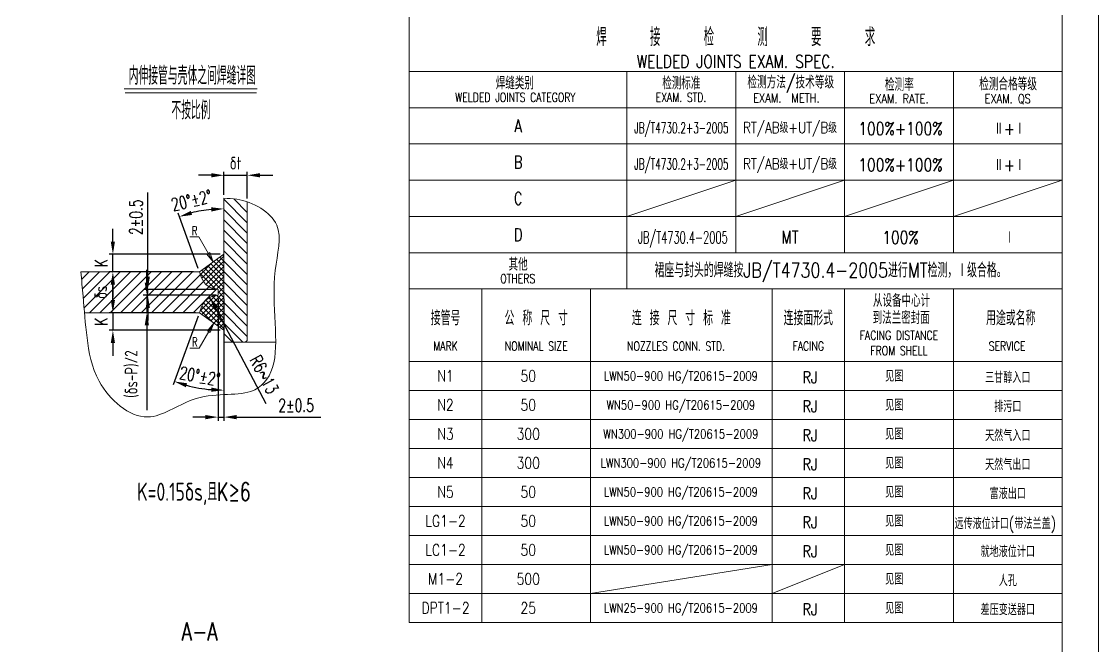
# Model space of a CAD drawing. Header units: millimetres. Extents: x -20190 to -19596, y -22267 to -21426.
# Drawn here: x -19893.3 to -19596.4, y -21884.9 to -21712.8 of the extents above; entities that cross this region are included whole.
import ezdxf
from ezdxf.enums import TextEntityAlignment as Align

# ---------------------------------------------------------------- set-up
doc = ezdxf.new("R2010")
doc.units = ezdxf.units.MM
doc.layers.get('0').update_dxf_attribs({"color": 3, "lineweight": 50})
for name, color, linetype, lineweight in [('1粗实线', 2, 'Continuous', 50), ('2', 7, 'Continuous', 20), ('3', 7, 'Continuous', 15), ('粗线', 2, 'Continuous', 35)]:
    doc.layers.add(name, color=color, linetype=linetype, lineweight=lineweight)
doc.layers.add('THK', color=7, linetype='Continuous')
doc.styles.add('HZDX', font='SIMPLEX.shx', dxfattribs={"width": 0.8, "bigfont": 'HZDX.shx'})
doc.styles.add('HZFS', font='simplex.shx', dxfattribs={"width": 0.707, "height": 35, "bigfont": 'gbcbig.shx'})
doc.styles.add('SPM', font='romans.shx', dxfattribs={"width": 0.71, "height": 3.5, "bigfont": 'gbcbig.shx'})
doc.styles.get("Standard").update_dxf_attribs({"font": 'romans.shx', "width": 0.707, "bigfont": 'gbcbig.shx'})
doc.styles.add('T30', font='romans.shx', dxfattribs={"width": 0.68, "height": 30, "bigfont": 'gbcbig.shx'})
doc.dimstyles.new('SPM-20', dxfattribs={"dimtxt": 3.5, "dimasz": 3.5, "dimexe": 1, "dimexo": 1, "dimgap": 1.5, "dimtad": 1, "dimlfac": 20, "dimdsep": 46, "dimtxsty": 'SPM', "dimcen": 3.5, "dimclrd": 3, "dimclre": 3, "dimclrt": 3, "dimadec": 0, "dimazin": 0, "dimtfac": 1, "dimtmove": 0, "dimatfit": 3, "dimfxl": 1.25, "dimarcsym": 1})

# ---------------------------------------------------------------- blocks, each defined once
blk = doc.blocks.new('*D90')
at = {"layer": '2', "color": 7, "lineweight": -2}
for p, q in [((-19858.52, -21783.16), (-19858.52, -21759.92)), ((-19839.64, -21786.66), (-19859.52, -21786.66)), ((-19858.52, -21788.27), (-19858.52, -21786.66)), ((-19839.64, -21788.27), (-19859.52, -21788.27)), ((-19858.52, -21791.77), (-19858.52, -21795.27))]:
    blk.add_line(p, q, dxfattribs=at)
at = {"layer": '2', "color": 7}
for points in [[(-19859.11, -21783.16), (-19857.94, -21783.16), (-19858.52, -21786.66)], [(-19859.11, -21791.77), (-19857.94, -21791.77), (-19858.52, -21788.27)]]:
    blk.add_solid(points, dxfattribs=at)
at = {"layer": 'Defpoints', "color": 0}
for p in [(-19858.52, -21786.66), (-19838.64, -21786.66), (-19838.64, -21788.27)]:
    blk.add_point(p, dxfattribs=at)
at = {"layer": '2', "color": 7, "lineweight": 13, "insert": (-19861.77, -21766.75), "char_height": 3.5, "attachment_point": 5, "rotation": 90, "style": 'SPM'}
blk.add_mtext('2%%P0.5', dxfattribs=at)
blk = doc.blocks.new('*D91')
at = {"layer": '2', "color": 7, "lineweight": -2}
for p, q in [((-19868.15, -21789.61), (-19868.15, -21786.11)), ((-19845.91, -21793.11), (-19869.15, -21793.11)), ((-19868.15, -21793.11), (-19868.15, -21797.95)), ((-19838.53, -21797.95), (-19869.15, -21797.95)), ((-19868.15, -21801.45), (-19868.15, -21804.95))]:
    blk.add_line(p, q, dxfattribs=at)
at = {"layer": '2', "color": 7}
for points in [[(-19868.73, -21789.61), (-19867.57, -21789.61), (-19868.15, -21793.11)], [(-19868.73, -21801.45), (-19867.57, -21801.45), (-19868.15, -21797.95)]]:
    blk.add_solid(points, dxfattribs=at)
at = {"layer": 'Defpoints', "color": 0}
for p in [(-19844.91, -21793.11), (-19868.15, -21797.95), (-19837.53, -21797.95)]:
    blk.add_point(p, dxfattribs=at)
at = {"layer": '2', "color": 7, "lineweight": 13, "insert": (-19871.4, -21795.53), "char_height": 3.5, "attachment_point": 5, "rotation": 90, "style": 'SPM'}
blk.add_mtext('K', dxfattribs=at)
blk = doc.blocks.new('*D92')
at = {"layer": '2', "color": 7, "lineweight": -2}
for p, q in [((-19858.78, -21784.77), (-19858.78, -21781.27)), ((-19839.64, -21788.27), (-19859.78, -21788.27)), ((-19858.78, -21788.27), (-19858.78, -21793.11)), ((-19845.4, -21793.11), (-19859.78, -21793.11)), ((-19858.78, -21796.61), (-19858.78, -21819.95))]:
    blk.add_line(p, q, dxfattribs=at)
at = {"layer": '2', "color": 7}
for points in [[(-19859.37, -21784.77), (-19858.2, -21784.77), (-19858.78, -21788.27)], [(-19859.37, -21796.61), (-19858.2, -21796.61), (-19858.78, -21793.11)]]:
    blk.add_solid(points, dxfattribs=at)
at = {"layer": 'Defpoints', "color": 0}
for p in [(-19838.64, -21788.27), (-19858.78, -21793.11), (-19844.4, -21793.11)]:
    blk.add_point(p, dxfattribs=at)
at = {"layer": '2', "color": 7, "lineweight": 13, "insert": (-19862.95, -21810.03), "char_height": 3.5, "attachment_point": 5, "rotation": 90, "style": 'SPM'}
blk.add_mtext('(δs-P)/2', dxfattribs=at)
blk = doc.blocks.new('*D93')
at = {"layer": '2', "color": 7, "lineweight": -2}
for p, q in [((-19845.91, -21781.82), (-19869.15, -21781.82)), ((-19868.15, -21789.61), (-19868.15, -21785.32)), ((-19845.91, -21793.11), (-19869.15, -21793.11))]:
    blk.add_line(p, q, dxfattribs=at)
at = {"layer": '2', "color": 7}
for points in [[(-19868.73, -21785.32), (-19867.57, -21785.32), (-19868.15, -21781.82)], [(-19868.73, -21789.61), (-19867.57, -21789.61), (-19868.15, -21793.11)]]:
    blk.add_solid(points, dxfattribs=at)
at = {"layer": 'Defpoints', "color": 0}
for p in [(-19868.15, -21781.82), (-19844.91, -21781.82), (-19844.91, -21793.11)]:
    blk.add_point(p, dxfattribs=at)
at = {"layer": '2', "color": 7, "lineweight": 13, "insert": (-19871.5, -21787.46), "char_height": 3.5, "attachment_point": 5, "rotation": 90, "style": 'SPM'}
blk.add_mtext('δs', dxfattribs=at)
blk = doc.blocks.new('*D94')
at = {"layer": '2', "color": 7, "lineweight": -2}
for p, q in [((-19837.53, -21760.53), (-19837.53, -21754.18)), ((-19831.08, -21761.54), (-19831.08, -21754.18)), ((-19841.03, -21755.18), (-19844.53, -21755.18)), ((-19837.53, -21755.18), (-19831.08, -21755.18)), ((-19827.58, -21755.18), (-19824.08, -21755.18))]:
    blk.add_line(p, q, dxfattribs=at)
at = {"layer": '2', "color": 7}
for points in [[(-19841.03, -21754.59), (-19841.03, -21755.76), (-19837.53, -21755.18)], [(-19827.58, -21754.59), (-19827.58, -21755.76), (-19831.08, -21755.18)]]:
    blk.add_solid(points, dxfattribs=at)
at = {"layer": 'Defpoints', "color": 0}
for p in [(-19831.08, -21755.18), (-19837.53, -21761.53), (-19831.08, -21762.54)]:
    blk.add_point(p, dxfattribs=at)
at = {"layer": '2', "color": 7, "lineweight": 13, "insert": (-19834.3, -21751.83), "char_height": 3.5, "attachment_point": 5, "style": 'SPM'}
blk.add_mtext('δt', dxfattribs=at)
blk = doc.blocks.new('*D95')
at = {"layer": '2', "color": 7, "lineweight": -2}
for p, q in [((-19839.14, -21789.27), (-19839.14, -21822.9)), ((-19837.53, -21789.27), (-19837.53, -21822.9)), ((-19842.64, -21821.9), (-19846.14, -21821.9)), ((-19839.14, -21821.9), (-19837.53, -21821.9)), ((-19834.03, -21821.9), (-19810.79, -21821.9))]:
    blk.add_line(p, q, dxfattribs=at)
at = {"layer": '2', "color": 7}
for points in [[(-19842.64, -21821.32), (-19842.64, -21822.49), (-19839.14, -21821.9)], [(-19834.03, -21821.32), (-19834.03, -21822.49), (-19837.53, -21821.9)]]:
    blk.add_solid(points, dxfattribs=at)
at = {"layer": 'Defpoints', "color": 0}
for p in [(-19839.14, -21788.27), (-19837.53, -21788.27), (-19837.53, -21821.9)]:
    blk.add_point(p, dxfattribs=at)
at = {"layer": '2', "color": 7, "lineweight": 13, "insert": (-19817.62, -21818.65), "char_height": 3.5, "attachment_point": 5, "style": 'SPM'}
blk.add_mtext('2%%P0.5', dxfattribs=at)
blk = doc.blocks.new('*D96')
at = {"layer": '2', "color": 7, "lineweight": -2}
for p, q in [((-19844.63, -21794.05), (-19851.53, -21813.01)), ((-19837.53, -21802.23), (-19837.53, -21815.48))]:
    blk.add_line(p, q, dxfattribs=at)
blk.add_arc((-19837.53, -21774.53), 39.95, 255.0215, 264.9785, dxfattribs=at)
at = {"layer": '2', "color": 7}
for points in [[(-19848.03, -21813.68), (-19847.68, -21812.57), (-19851.19, -21812.07)], [(-19841, -21813.74), (-19841.05, -21814.91), (-19837.53, -21814.48)]]:
    blk.add_solid(points, dxfattribs=at)
at = {"layer": 'Defpoints', "color": 0}
for p in [(-19837.53, -21761.53), (-19844.29, -21793.11), (-19843.69, -21791.45), (-19837.53, -21801.23), (-19842.16, -21814.21)]:
    blk.add_point(p, dxfattribs=at)
at = {"layer": '2', "color": 7, "lineweight": 13, "insert": (-19844.17, -21810.62), "char_height": 3.5, "attachment_point": 5, "rotation": 349.5665, "style": 'SPM'}
blk.add_mtext('20%%D%%P2%%D', dxfattribs=at)
blk = doc.blocks.new('*D97')
at = {"layer": '2', "color": 7, "lineweight": -2}
for p, q in [((-19868.15, -21773.48), (-19868.15, -21769.98)), ((-19838.53, -21776.98), (-19869.15, -21776.98)), ((-19868.15, -21781.82), (-19868.15, -21776.98)), ((-19845.91, -21781.82), (-19869.15, -21781.82)), ((-19868.15, -21785.32), (-19868.15, -21788.82))]:
    blk.add_line(p, q, dxfattribs=at)
at = {"layer": '2', "color": 7}
for points in [[(-19868.73, -21773.48), (-19867.57, -21773.48), (-19868.15, -21776.98)], [(-19868.73, -21785.32), (-19867.57, -21785.32), (-19868.15, -21781.82)]]:
    blk.add_solid(points, dxfattribs=at)
at = {"layer": 'Defpoints', "color": 0}
for p in [(-19868.15, -21776.98), (-19837.53, -21776.98), (-19844.91, -21781.82)]:
    blk.add_point(p, dxfattribs=at)
at = {"layer": '2', "color": 7, "lineweight": 13, "insert": (-19871.4, -21779.4), "char_height": 3.5, "attachment_point": 5, "rotation": 90, "style": 'SPM'}
blk.add_mtext('K', dxfattribs=at)
blk = doc.blocks.new('*D98')
at = {"layer": '2', "color": 7, "lineweight": -2}
blk.add_line((-19825.85, -21818.25), (-19839.77, -21791.93), dxfattribs=at)
at = {"layer": '2', "color": 7}
blk.add_solid([(-19839.25, -21791.65), (-19840.28, -21792.2), (-19841.4, -21788.83)], dxfattribs=at)
at = {"layer": 'Defpoints', "color": 0}
for p in [(-19841.4, -21788.83), (-19839.14, -21793.11)]:
    blk.add_point(p, dxfattribs=at)
at = {"layer": '2', "color": 7, "lineweight": 13, "insert": (-19826.44, -21810.17), "char_height": 3.5, "attachment_point": 5, "rotation": 297.8705, "style": 'SPM'}
blk.add_mtext('R6~13', dxfattribs=at)
blk = doc.blocks.new('*D99')
at = {"layer": '2', "color": 7, "lineweight": -2}
blk.add_line((-19844.63, -21780.88), (-19850.17, -21765.66), dxfattribs=at)
blk.add_arc((-19837.53, -21800.4), 35.97, 95.5772, 104.4228, dxfattribs=at)
at = {"layer": '2', "color": 7}
for points in [[(-19846.31, -21766.12), (-19846.66, -21765), (-19849.83, -21766.6)], [(-19841.05, -21764.01), (-19840.99, -21765.18), (-19837.53, -21764.43)]]:
    blk.add_solid(points, dxfattribs=at)
at = {"layer": 'Defpoints', "color": 0}
for p in [(-19837.53, -21761.53), (-19841.7, -21764.67), (-19844.29, -21781.82), (-19843.69, -21783.47), (-19837.53, -21801.23)]:
    blk.add_point(p, dxfattribs=at)
at = {"layer": '2', "color": 7, "lineweight": 13, "insert": (-19846.46, -21762.11), "char_height": 3.5, "attachment_point": 5, "rotation": 13.1393, "style": 'SPM'}
blk.add_mtext('20°%%P2%%D', dxfattribs=at)
blk = doc.blocks.new('_CLOSED')
at = {"color": 0, "linetype": 'ByBlock'}
for p, q in [((-1, 0.17), (0, 0)), ((-1, 0.17), (-1, -0.17)), ((0, 0), (-1, -0.17)), ((0, 0), (-1, 0))]:
    blk.add_line(p, q, dxfattribs=at)

msp = doc.modelspace()

# ---------------------------------------------------------------- hatches: boundary and pattern name
at = {"layer": '2', "lineweight": 13}
h = msp.add_hatch(dxfattribs=at)
h.set_pattern_fill('ANSI31', scale=16.128, angle=90, style=0)
h.set_pattern_definition([(135, (-20353.5832, -21967.0688), (-1.425527, -1.425527), [])])
edge = h.paths.add_edge_path()
edge.add_line((-19837.52712, -21801.22517), (-19831.88232, -21801.22517))
edge.add_arc((-19831.88232, -21800.41877), 0.8064, 270, 360)
edge.add_line((-19831.07592, -21800.41877), (-19831.07592, -21762.54101))
edge.add_spline(control_points=[(-19831.07592, -21762.54101), (-19832.04322, -21762.21252), (-19834.24857, -21761.65332), (-19836.36942, -21761.52588), (-19837.52712, -21761.53002)], knot_values=[167.75753025, 167.75753025, 167.75753025, 167.75753025, 171.244893953, 175.55480822, 175.55480822, 175.55480822, 175.55480822], degree=3, periodic=0)
edge.add_line((-19837.52712, -21761.53002), (-19837.52712, -21801.22517))
h = msp.add_hatch(dxfattribs=at)
h.set_pattern_fill('ANSI37', scale=8.064, style=0)
h.set_pattern_definition([(45, (-20353.5832, -21967.0688), (-0.7127636, 0.7127636), []), (135, (-20353.5832, -21967.0688), (-0.7127636, -0.7127636), [])])
h.paths.add_polyline_path([(-19844.28884, -21781.81955), (-19843.68653, -21783.47438, 0.315298789), (-19839.13992, -21786.65795), (-19839.13992, -21788.27075, 0.315298789), (-19843.68653, -21791.45432), (-19844.28884, -21793.10915), (-19837.52712, -21797.94755), (-19837.52712, -21776.98115)])
h = msp.add_hatch(dxfattribs=at)
h.set_pattern_fill('ANSI31', scale=16.128, style=0)
h.set_pattern_definition([(45, (-20353.5832, -21967.0688), (-1.425527, 1.425527), [])])
edge = h.paths.add_edge_path()
edge.add_spline(control_points=[(-19876.99933, -21781.81955), (-19876.7796, -21784.07449), (-19876.41135, -21787.85367), (-19876.10604, -21791.59584), (-19875.97598, -21793.10915)], knot_values=[0, 0, 0, 0, 8.409759692, 14.094318242, 14.094318242, 14.094318242, 14.094318242], degree=3, periodic=0)
edge.add_line((-19875.97598, -21793.10915), (-19844.28884, -21793.10915))
edge.add_line((-19844.28884, -21793.10915), (-19843.68653, -21791.45432))
edge.add_arc((-19839.13992, -21793.10915), 4.8384, 90, 160, ccw=False)
edge.add_line((-19839.13992, -21788.27075), (-19839.13992, -21786.65795))
edge.add_arc((-19839.13992, -21781.81955), 4.8384, 200, 270, ccw=False)
edge.add_line((-19843.68653, -21783.47438), (-19844.28884, -21781.81955))
edge.add_line((-19844.28884, -21781.81955), (-19876.99933, -21781.81955))
h.paths.add_polyline_path([(-19875.19922, -21790.77628), (-19875.19922, -21784.15241), (-19868.89922, -21784.15241), (-19868.89922, -21790.77628)], flags=24)

# ---------------------------------------------------------------- linework, layer by layer
at = {"color": 7, "lineweight": 13}
for p, q in [((-19606.38423, -21726.53635), (-19786.41725, -21726.53635)), ((-19606.38423, -21786.54732), (-19786.41725, -21786.54732)), ((-19606.38423, -21786.54732), (-19786.41725, -21786.54732)), ((-19786.4155, -21786.54732), (-19606.38433, -21786.54732))]:
    msp.add_line(p, q, dxfattribs=at)
at = {"layer": '1粗实线', "color": 7, "lineweight": 13}
for p, q in [((-19606.38256, -22257.29634), (-19606.38256, -21436.45984)), ((-19786.41725, -21878.56412), (-19786.41725, -21711.5336)), ((-19606.38423, -21726.53635), (-19786.41725, -21726.53635)), ((-19837.52712, -21801.22517), (-19837.52712, -21761.53002)), ((-19831.07592, -21800.41877), (-19831.07592, -21762.54101)), ((-19844.28884, -21781.81955), (-19837.52712, -21776.98115)), ((-19876.99933, -21781.81955), (-19844.28884, -21781.81955)), ((-19843.68653, -21783.47438), (-19844.28884, -21781.81955)), ((-19839.13992, -21788.27075), (-19839.13992, -21786.65795)), ((-19786.4155, -21786.54732), (-19606.38433, -21786.54732)), ((-19875.97598, -21793.10915), (-19844.28884, -21793.10915)), ((-19843.68653, -21791.45432), (-19844.28884, -21793.10915)), ((-19844.28884, -21793.10915), (-19837.52712, -21797.94755)), ((-19837.52712, -21801.22517), (-19823.24639, -21801.22517)), ((-19606.38433, -21878.56412), (-19786.41725, -21878.56412))]:
    msp.add_line(p, q, dxfattribs=at)
for centre, radius, start, end in [((-19839.13992, -21781.81955), 4.8384, 200, 270), ((-19839.13992, -21793.10915), 4.8384, 90, 160), ((-19831.88232, -21800.41877), 0.8064, 270, 0)]:
    msp.add_arc(centre, radius, start, end, dxfattribs=at)
at = {"layer": '2', "color": 7, "lineweight": 13}
for p, q in [((-19726.40628, -21786.54732), (-19726.40628, -21726.53635)), ((-19726.40628, -21786.54732), (-19726.40628, -21726.53635)), ((-19864.75576, -21732.39679), (-19828.56445, -21732.39679)), ((-19636.38981, -21766.54366), (-19606.38433, -21756.54183)), ((-19846.96135, -21772.18264), (-19844.43681, -21772.18264)), ((-19844.43681, -21772.18264), (-19841.83005, -21776.70077)), ((-19766.41183, -21806.55099), (-19766.41183, -21786.54732)), ((-19736.40634, -21806.55099), (-19736.40634, -21786.54732)), ((-19686.39715, -21806.55099), (-19686.39715, -21786.54732)), ((-19666.39348, -21806.55099), (-19666.39348, -21786.54732)), ((-19636.38798, -21806.55099), (-19636.38798, -21786.54732)), ((-19844.38315, -21802.90698), (-19841.69417, -21798.30663)), ((-19846.90769, -21802.90698), (-19844.38315, -21802.90698)), ((-19766.41359, -21806.55098, 371.42684), (-19766.41359, -21814.55244, 371.42684)), ((-19736.4081, -21806.55098, 371.42684), (-19736.4081, -21814.55244, 371.42684)), ((-19736.4081, -21806.55099, 371.42684), (-19736.4081, -21814.55245, 371.42684)), ((-19686.39896, -21806.55098, 371.42684), (-19686.39896, -21814.55244, 371.42684)), ((-19686.39896, -21806.55099, 371.42684), (-19686.39896, -21814.55245, 371.42684)), ((-19666.3953, -21806.55098, 371.42684), (-19666.3953, -21814.55244, 371.42684)), ((-19666.3953, -21806.55099, 371.42684), (-19666.3953, -21814.55245, 371.42684)), ((-19636.38981, -21806.55098, 371.42684), (-19636.38981, -21814.55244, 371.42684)), ((-19636.38981, -21806.55099, 371.42684), (-19636.38981, -21814.55245, 371.42684)), ((-19606.38433, -21814.55244), (-19786.41725, -21814.55244)), ((-19606.38433, -21822.5539), (-19786.41725, -21822.5539)), ((-19606.38433, -21830.55537), (-19786.41725, -21830.55537)), ((-19606.38247, -21838.55682), (-19786.4155, -21838.55682)), ((-19606.38433, -21846.55827), (-19786.41725, -21846.55827)), ((-19606.38433, -21854.55973), (-19786.41725, -21854.55973)), ((-19606.38433, -21862.5612), (-19786.41725, -21862.5612)), ((-19606.38433, -21862.5612), (-19786.41725, -21862.5612)), ((-19736.4081, -21870.56264), (-19686.39896, -21862.5612)), ((-19686.39896, -21870.56264), (-19666.3953, -21862.5612)), ((-19606.38433, -21870.56266), (-19786.41725, -21870.56266))]:
    msp.add_line(p, q, dxfattribs=at)
msp.add_lwpolyline([(-20190.26569, -21426.45984), (-20190.26569, -22267.29437), (-19596.38256, -22267.29437), (-19596.38256, -21426.45984)], close=True, dxfattribs=at)
msp.add_open_spline([(-19876.99933, -21781.81955), (-19876.7796, -21784.07449), (-19876.18747, -21790.1513), (-19875.48204, -21799.97713), (-19873.17467, -21813.42933), (-19859.57372, -21825.77429), (-19844.49308, -21814.0345), (-19830.15015, -21817.19944), (-19820.82063, -21806.51176), (-19825.72505, -21785.99751), (-19819.99298, -21767.68944), (-19830.76994, -21761.86235), (-19836.36942, -21761.52588), (-19837.52712, -21761.53002)], degree=3, knots=[0, 0, 0, 0, 8.409759692, 22.663255046, 37.231383404, 56.287881104, 71.270776781, 93.062059278, 108.086665794, 139.704726086, 154.968405108, 171.244893953, 175.55480822, 175.55480822, 175.55480822, 175.55480822], dxfattribs=at)
at = {"layer": '3', "color": 7, "lineweight": 13}
msp.add_line((-19606.38256, -21436.45984), (-19606.38256, -22257.29634), dxfattribs=at)
at = {"layer": 'THK', "color": 7, "lineweight": 13}
for p, q in [((-19696.40079, -21776.54549), (-19696.40079, -21726.53635)), ((-19696.40079, -21776.54549), (-19696.40079, -21726.53635)), ((-19666.3953, -21776.54549), (-19666.3953, -21726.53635)), ((-19666.3953, -21776.54549), (-19666.3953, -21726.53635)), ((-19636.38981, -21776.54549), (-19636.38981, -21726.53635)), ((-19636.38981, -21776.54549), (-19636.38981, -21726.53635)), ((-19606.38423, -21736.53817), (-19786.41725, -21736.53817)), ((-19606.38423, -21736.53817), (-19786.41725, -21736.53817)), ((-19606.38423, -21746.54), (-19786.41725, -21746.54)), ((-19606.38423, -21746.54), (-19786.41725, -21746.54)), ((-19606.38423, -21756.54183), (-19786.41725, -21756.54183)), ((-19606.38423, -21756.54183), (-19786.41725, -21756.54183)), ((-19726.40628, -21766.54366), (-19696.40074, -21756.54183)), ((-19696.40074, -21766.54366), (-19666.3953, -21756.54183)), ((-19666.3953, -21766.54366), (-19636.38981, -21756.54183)), ((-19606.38423, -21766.54366), (-19786.41725, -21766.54366)), ((-19606.38423, -21766.54366), (-19786.41725, -21766.54366)), ((-19606.38423, -21776.54549), (-19786.41725, -21776.54549)), ((-19606.38423, -21776.54549), (-19786.41725, -21776.54549)), ((-19606.38247, -21806.55099), (-19786.4155, -21806.55099)), ((-19766.41359, -21814.55244, 371.42684), (-19766.41359, -21878.56412, 371.42684)), ((-19736.4081, -21814.55243), (-19736.4081, -21822.55389)), ((-19736.4081, -21814.55244), (-19736.4081, -21822.5539)), ((-19736.4081, -21814.55244, 371.42684), (-19736.4081, -21878.56412, 371.42684)), ((-19686.39896, -21814.55243), (-19686.39896, -21822.55389)), ((-19686.39896, -21814.55244), (-19686.39896, -21822.5539)), ((-19686.39896, -21814.55244, 371.42684), (-19686.39896, -21878.56412, 371.42684)), ((-19666.3953, -21814.55243), (-19666.3953, -21822.55389)), ((-19666.3953, -21814.55244), (-19666.3953, -21822.5539)), ((-19666.3953, -21814.55244, 371.42684), (-19666.3953, -21878.56412, 371.42684)), ((-19636.38981, -21814.55243), (-19636.38981, -21822.55389)), ((-19636.38981, -21814.55244), (-19636.38981, -21822.5539)), ((-19636.38981, -21814.55244, 371.42684), (-19636.38981, -21878.56412, 371.42684)), ((-19736.4081, -21822.55387), (-19736.4081, -21830.55533)), ((-19736.4081, -21822.55388), (-19736.4081, -21830.55535)), ((-19736.4081, -21822.55389), (-19736.4081, -21830.55536)), ((-19736.4081, -21822.5539), (-19736.4081, -21830.55537)), ((-19686.39896, -21822.55387), (-19686.39896, -21830.55533)), ((-19686.39896, -21822.55388), (-19686.39896, -21830.55535)), ((-19686.39896, -21822.55389), (-19686.39896, -21830.55536)), ((-19686.39896, -21822.5539), (-19686.39896, -21830.55537)), ((-19666.3953, -21822.55389), (-19666.3953, -21830.55536)), ((-19666.3953, -21822.5539), (-19666.3953, -21830.55537)), ((-19636.38981, -21822.55389), (-19636.38981, -21830.55536)), ((-19636.38981, -21822.5539), (-19636.38981, -21830.55537)), ((-19736.4081, -21830.55533), (-19736.4081, -21838.5568)), ((-19736.4081, -21830.55535), (-19736.4081, -21838.55681)), ((-19736.4081, -21830.55535), (-19736.4081, -21838.55681)), ((-19736.4081, -21830.55536), (-19736.4081, -21838.55682)), ((-19736.4081, -21830.55536), (-19736.4081, -21838.55682)), ((-19736.4081, -21830.55537), (-19736.4081, -21838.55683)), ((-19686.39896, -21830.55533), (-19686.39896, -21838.5568)), ((-19686.39896, -21830.55535), (-19686.39896, -21838.55681)), ((-19686.39896, -21830.55535), (-19686.39896, -21838.55681)), ((-19686.39896, -21830.55536), (-19686.39896, -21838.55682)), ((-19686.39896, -21830.55536), (-19686.39896, -21838.55682)), ((-19686.39896, -21830.55537), (-19686.39896, -21838.55683)), ((-19666.3953, -21830.55535), (-19666.3953, -21838.55681)), ((-19666.3953, -21830.55536), (-19666.3953, -21838.55682)), ((-19636.38981, -21830.55535), (-19636.38981, -21838.55681)), ((-19636.38981, -21830.55536), (-19636.38981, -21838.55682)), ((-19736.4081, -21838.5568), (-19736.4081, -21846.55826)), ((-19736.4081, -21838.55681), (-19736.4081, -21846.55827)), ((-19686.39896, -21838.5568), (-19686.39896, -21846.55826)), ((-19686.39896, -21838.55681), (-19686.39896, -21846.55827)), ((-19666.3953, -21838.5568), (-19666.3953, -21846.55826)), ((-19666.3953, -21838.55681), (-19666.3953, -21846.55827)), ((-19636.38981, -21838.5568), (-19636.38981, -21846.55826)), ((-19636.38981, -21838.55681), (-19636.38981, -21846.55827)), ((-19736.4081, -21846.55824, -371.42684), (-19736.4081, -21854.5597, -371.42684)), ((-19736.4081, -21846.55825, -371.42684), (-19736.4081, -21854.55971, -371.42684)), ((-19736.4081, -21846.55826), (-19736.4081, -21854.55972)), ((-19736.4081, -21846.55827), (-19736.4081, -21854.55973)), ((-19686.39896, -21846.55824, -371.42684), (-19686.39896, -21854.5597, -371.42684)), ((-19686.39896, -21846.55825, -371.42684), (-19686.39896, -21854.55971, -371.42684)), ((-19686.39896, -21846.55826), (-19686.39896, -21854.55972)), ((-19686.39896, -21846.55827), (-19686.39896, -21854.55973)), ((-19666.3953, -21846.55826), (-19666.3953, -21854.55972)), ((-19666.3953, -21846.55827), (-19666.3953, -21854.55973)), ((-19636.38981, -21846.55826), (-19636.38981, -21854.55972)), ((-19636.38981, -21846.55827), (-19636.38981, -21854.55973)), ((-19736.4081, -21854.55968, -742.85367), (-19736.4081, -21862.56114, -742.85367)), ((-19736.4081, -21854.55969, -742.85367), (-19736.4081, -21862.56115, -742.85367)), ((-19736.4081, -21854.5597, -371.42684), (-19736.4081, -21862.56116, -371.42684)), ((-19736.4081, -21854.55971, -371.42684), (-19736.4081, -21862.56118, -371.42684)), ((-19736.4081, -21854.55972), (-19736.4081, -21862.56119)), ((-19736.4081, -21854.55973), (-19736.4081, -21862.5612)), ((-19686.39896, -21854.55968, -742.85367), (-19686.39896, -21862.56114, -742.85367)), ((-19686.39896, -21854.55969, -742.85367), (-19686.39896, -21862.56115, -742.85367)), ((-19686.39896, -21854.5597, -371.42684), (-19686.39896, -21862.56116, -371.42684)), ((-19686.39896, -21854.55971, -371.42684), (-19686.39896, -21862.56118, -371.42684)), ((-19686.39896, -21854.55972), (-19686.39896, -21862.56119)), ((-19686.39896, -21854.55973), (-19686.39896, -21862.5612)), ((-19666.3953, -21854.55972), (-19666.3953, -21862.56119)), ((-19666.3953, -21854.55973), (-19666.3953, -21862.5612)), ((-19636.38981, -21854.55972), (-19636.38981, -21862.56119)), ((-19636.38981, -21854.55973), (-19636.38981, -21862.5612)), ((-19736.4081, -21862.56118), (-19736.4081, -21870.56264)), ((-19736.4081, -21862.56119), (-19736.4081, -21870.56265)), ((-19686.39896, -21862.56118), (-19686.39896, -21870.56264)), ((-19686.39896, -21862.56119), (-19686.39896, -21870.56265)), ((-19666.3953, -21862.56118), (-19666.3953, -21870.56264)), ((-19666.3953, -21862.56119), (-19666.3953, -21870.56265)), ((-19636.38981, -21862.56118), (-19636.38981, -21870.56264)), ((-19636.38981, -21862.56119), (-19636.38981, -21870.56265)), ((-19606.38247, -21870.56265), (-19786.4155, -21870.56265)), ((-19736.4081, -21870.56261, -371.42684), (-19736.4081, -21878.56407, -371.42684)), ((-19736.4081, -21870.56262, -371.42684), (-19736.4081, -21878.56408, -371.42684)), ((-19736.4081, -21870.56263), (-19736.4081, -21878.56409)), ((-19736.4081, -21870.56264), (-19736.4081, -21878.5641)), ((-19736.4081, -21870.56265, 371.42684), (-19736.4081, -21878.56411, 371.42684)), ((-19736.4081, -21870.56266, 371.42684), (-19736.4081, -21878.56412, 371.42684)), ((-19686.39896, -21870.56261, -371.42684), (-19686.39896, -21878.56407, -371.42684)), ((-19686.39896, -21870.56262, -371.42684), (-19686.39896, -21878.56408, -371.42684)), ((-19686.39896, -21870.56263), (-19686.39896, -21878.56409)), ((-19686.39896, -21870.56264), (-19686.39896, -21878.5641)), ((-19686.39896, -21870.56265, 371.42684), (-19686.39896, -21878.56411, 371.42684)), ((-19686.39896, -21870.56266, 371.42684), (-19686.39896, -21878.56412, 371.42684)), ((-19666.3953, -21870.56265), (-19666.3953, -21878.56411)), ((-19666.3953, -21870.56266), (-19666.3953, -21878.56412)), ((-19636.38981, -21870.56265), (-19636.38981, -21878.56411)), ((-19636.38981, -21870.56266), (-19636.38981, -21878.56412))]:
    msp.add_line(p, q, dxfattribs=at)
at = {"layer": '粗线', "color": 7, "lineweight": 13}
msp.add_line((-19865.04645, -21731.31497), (-19828.31811, -21731.31497), dxfattribs=at)

# ---------------------------------------------------------------- block references
at = {"layer": '2', "color": 7, "lineweight": 13, "yscale": 2.7299727, "zscale": 2.7299727}
for p, xscale, rotation in [((-19840.46576, -21779.0654), 2.7299727, 299.9830467175314), ((-19840.32989, -21795.942), -2.7299727, 240.0169532824686)]:
    msp.add_blockref('_CLOSED', p, dxfattribs=dict(at, xscale=xscale, rotation=rotation))

# ---------------------------------------------------------------- texts
at = {"layer": '2', "color": 7, "lineweight": 13, "style": 'T30', "width": 0.75}
msp.add_text('内伸接管与壳体之间焊缝详图', height=5.0000001, dxfattribs=at).set_placement((-19846.24113, -21727.43366), align=Align.MIDDLE)
msp.add_text('不按比例', height=5, dxfattribs=at).set_placement((-19852.01459, -21739.75032))
at = {"layer": '2', "color": 7, "lineweight": 13, "style": 'HZFS', "width": 0.8}
for s, height, p in [('50', 3.125572, (-19753.61133, -21810.55171)), ('见图', 3.125572, (-19652.69068, -21810.55172)), ('三甘醇入口', 3.125572, (-19621.38707, -21810.96113, 371.42684)), ('排污口', 3.125572, (-19621.38707, -21818.96258)), ('天然气入口', 3.125572, (-19621.38707, -21826.96404)), ('天然气出口', 3.125572, (-19621.38707, -21834.9655)), ('富液出口', 3.125572, (-19621.38707, -21842.96695)), ('远传液位计口(带法兰盖)', 3.1255716, (-19622.06611, -21851.23246)), ('就地液位计口', 3.125572, (-19621.38707, -21858.96988)), ('人孔', 3.125572, (-19621.38707, -21866.97133)), ('差压变送器口', 3.125572, (-19621.38707, -21874.9728))]:
    msp.add_text(s, height=height, dxfattribs=at).set_placement(p, align=Align.MIDDLE_CENTER)
at = {"layer": '2', "color": 7, "lineweight": 13, "style": 'T30', "width": 0.75}
msp.add_text('A-A', height=5, dxfattribs=at).set_placement((-19844.18981, -21883.5467), align=Align.CENTER)
at = {"layer": '2', "color": 7, "lineweight": 13, "char_height": 2.43748, "attachment_point": 5}
for insert in [(-19845.61085, -21770.49729), (-19845.55719, -21801.16371)]:
    msp.add_mtext('R', dxfattribs=dict(at, insert=insert))
at = {"layer": '2', "color": 7, "lineweight": 13, "insert": (-19845.8369, -21839.98397), "char_height": 5.0000001, "width": 54.467343, "attachment_point": 2, "style": 'T30'}
msp.add_mtext('K=0.15δs,且K≥6', dxfattribs=at)
at = {"layer": 'THK', "color": 7, "lineweight": 13}
for s, height, width, p in [('焊    接    检    测    要    求', 5.0009145, 0.8, (-19696.40074, -21719.53507)), ('WELDED JOINTS EXAM. SPEC.', 3.5006401, 0.8, (-19696.40074, -21725.53616)), ('WELDED JOINTS CATEGORY ', 2.5004586, 0.75, (-19756.5061, -21734.91846)), ('EXAM. STD.', 2.500459, 0.75, (-19711.49782, -21734.91846)), ('OTHERS', 2.500459, 0.75, (-19756.5061, -21784.9276)), ('FACING DISTANCE', 2.5004572, 0.75, (-19651.39073, -21800.5622)), ('MARK', 2.500457, 0.75, (-19776.41366, -21803.56275)), ('NOMINAL SIZE', 2.5004572, 0.75, (-19751.40907, -21803.56275)), ('FACING', 2.500457, 0.75, (-19676.39531, -21803.56275)), ('SERVICE', 2.500457, 0.75, (-19621.58083, -21803.56275)), ('FROM SHELL', 2.500457, 0.75, (-19651.39073, -21804.80528))]:
    msp.add_text(s, height=height, dxfattribs=dict(at, width=width)).set_placement(p, align=Align.CENTER)
at = {"layer": 'THK', "color": 7, "lineweight": 13, "width": 0.75}
for s, p in [('焊缝类别 ', (-19756.41176, -21729.5615)), ('检测标准', (-19711.40348, -21729.5615)), ('A', (-19756.41176, -21741.5637)), ('B', (-19756.41176, -21751.56553)), ('C', (-19756.41176, -21761.56736)), ('D', (-19756.41176, -21771.56919)), ('其他', (-19756.41176, -21779.57065))]:
    msp.add_text(s, height=3.50064, dxfattribs=at).set_placement(p, align=Align.MIDDLE)
at = {"layer": 'THK', "color": 7, "lineweight": 13, "width": 0.8}
for s, height, style, p in [('检测方法/技术等级', 3.498566, 'HZDX', (-19681.23948, -21729.74445)), ('检测合格等级', 3.498566, 'HZDX', (-19621.30721, -21729.80347)), ('检测率', 3.498566, 'HZDX', (-19651.28874, -21729.94948)), ('RT/AB级+UT/B级', 3, 'HZFS', (-19681.44341, -21742.22595)), ('RT/AB级+UT/B级', 3, 'HZFS', (-19681.44341, -21752.22778)), ('MT', 3.50064, 'HZFS', (-19681.44341, -21772.23144)), ('裙座与封头的焊缝按JB/T4730.4-2005进行MT检测，Ⅰ级合格。', 4, 'HZFS', (-19670.26102, -21781.64013))]:
    msp.add_text(s, height=height, dxfattribs=dict(at, style=style)).set_placement(p, align=Align.MIDDLE)
for s, height, style, p in [('EXAM.  METH.', 2.4989768, 'HZDX', (-19682.44458, -21735.14069)), ('EXAM. RATE.', 2.4989768, 'HZDX', (-19651.39229, -21735.30698)), ('EXAM. QS', 2.498977, 'HZDX', (-19621.40458, -21735.30698)), ('接管号', 4, 'HZFS', (-19776.41366, -21796.56146)), ('公 称 尺 寸', 4, 'HZFS', (-19751.40907, -21796.56146)), ('连 接 尺 寸 标 准', 4, 'HZFS', (-19711.40173, -21796.56146)), ('连接面形式', 4, 'HZFS', (-19676.39532, -21796.56146))]:
    msp.add_text(s, height=height, dxfattribs=dict(at, style=style)).set_placement(p, align=Align.CENTER)
at = {"layer": 'THK', "color": 7, "lineweight": 13, "style": 'HZFS'}
for s, height, width, p in [('JB/T4730.2+3-2005', 3, 0.6, (-19711.39713, -21742.08068)), ('100%+100%', 3.50064, 0.8, (-19650.96384, -21742.30428)), ('Ⅱ+Ⅰ', 3.50064, 0.8, (-19620.95835, -21742.30428)), ('JB/T4730.2+3-2005', 3, 0.6, (-19711.39713, -21752.08251)), ('100%+100%', 3.50064, 0.8, (-19650.96384, -21752.30611)), ('Ⅱ+Ⅰ', 3.50064, 0.8, (-19620.95835, -21752.30611)), ('JB/T4730.4-2005', 3.3074831, 0.6, (-19710.97481, -21772.30977)), ('100%', 3.50064, 0.8, (-19650.96384, -21772.30977)), ('Ⅰ', 3.50064, 0.8, (-19620.95835, -21772.30977)), ('N1', 3.125572, 0.8, (-19776.41542, -21810.55171)), ('LWN50-900 HG/T20615-2009', 2.5181818, 0.8, (-19711.53409, -21810.5517)), ('RJ', 3.28185, 0.8, (-19675.94234, -21810.9283, 371.42684)), ('N2', 3.125572, 0.8, (-19776.41542, -21818.55317)), ('50', 3.125572, 0.8, (-19753.61133, -21818.55316, -371.42684)), ('WN50-900 HG/T20615-2009', 2.5181818, 0.8, (-19711.53409, -21818.55314, -371.42684)), ('见图', 3.125572, 0.8, (-19652.69068, -21818.55317, -371.42684)), ('RJ', 3.28185, 0.8, (-19675.94234, -21818.92974)), ('N3', 3.125572, 0.8, (-19776.41542, -21826.55462)), ('300', 3.125572, 0.8, (-19753.61133, -21826.55462, -371.42684)), ('WN300-900 HG/T20615-2009', 2.5181818, 0.8, (-19711.53409, -21826.55458, -371.42684)), ('RJ', 3.28185, 0.8, (-19675.94234, -21826.93119)), ('见图', 3.125572, 0.8, (-19652.69068, -21826.55464, -371.42684)), ('N4', 3.125572, 0.8, (-19776.41542, -21834.55609)), ('300', 3.125572, 0.8, (-19753.61133, -21834.55608, -371.42684)), ('LWN300-900 HG/T20615-2009', 2.5181818, 0.8, (-19711.53409, -21834.55604, -371.42684)), ('RJ', 3.28185, 0.8, (-19675.94234, -21834.93265)), ('见图', 3.125572, 0.8, (-19652.69068, -21834.55609, -371.42684)), ('N5', 3.125572, 0.8, (-19776.41542, -21842.55754)), ('50', 3.125572, 0.8, (-19753.61133, -21842.55753, -371.42684)), ('LWN50-900 HG/T20615-2009', 2.5181818, 0.8, (-19711.53409, -21842.55747, -371.42684)), ('RJ', 3.28185, 0.8, (-19675.94234, -21842.93408)), ('见图', 3.125572, 0.8, (-19652.69068, -21842.55754, -371.42684)), ('LG1-2', 3.125572, 0.8, (-19776.41542, -21850.559)), ('50', 3.125572, 0.8, (-19753.61133, -21850.55899, -371.42684)), ('LWN50-900 HG/T20615-2009', 2.5181818, 0.8, (-19711.53409, -21850.55891, -742.85367)), ('RJ', 3.28185, 0.8, (-19675.94234, -21850.93552, -371.42684)), ('见图', 3.125572, 0.8, (-19652.69068, -21850.559, -371.42684)), ('LC1-2', 3.125572, 0.8, (-19776.41542, -21858.56046)), ('50', 3.125572, 0.8, (-19753.61133, -21858.56046, -371.42684)), ('LWN50-900 HG/T20615-2009', 2.5181818, 0.8, (-19711.53409, -21858.56036, -1114.28051)), ('RJ', 3.28185, 0.8, (-19675.94234, -21858.93696, -742.85367)), ('见图', 3.125572, 0.8, (-19652.69068, -21858.56047, -371.42684)), ('M1-2', 3.125572, 0.8, (-19776.41542, -21866.56192)), ('500', 3.125572, 0.8, (-19753.61133, -21866.56191, -371.42684)), ('见图', 3.125572, 0.8, (-19652.69068, -21866.56192, -371.42684)), ('DPT1-2', 3.125572, 0.8, (-19776.41542, -21874.56339)), ('25', 3.125572, 0.8, (-19753.61133, -21874.56338, -371.42684)), ('LWN25-900 HG/T20615-2009', 2.5181818, 0.8, (-19711.53409, -21874.56328, -742.85367)), ('RJ', 3.28185, 0.8, (-19675.94234, -21874.93989, -371.42684)), ('见图', 3.125572, 0.8, (-19652.69068, -21874.56339, -371.42684))]:
    msp.add_text(s, height=height, dxfattribs=dict(at, width=width)).set_placement(p, align=Align.MIDDLE_CENTER)
at = {"layer": 'THK', "color": 7, "lineweight": 13, "width": 0.75}
for s, height, p in [('从设备中心计', 3.50064, (-19658.55797, -21791.485)), ('到法兰密封面', 3.50064, (-19658.65677, -21796.22807)), ('NOZZLES CONN. STD.', 2.5004572, (-19726.36899, -21803.56275))]:
    msp.add_text(s, height=height, dxfattribs=at).set_placement(p)
at = {"layer": 'THK', "color": 7, "lineweight": 13, "style": 'HZFS', "width": 0.8}
msp.add_text('用途或名称', height=4, dxfattribs=at).set_placement((-19627.36755, -21796.56146))

# ---------------------------------------------------------------- dimensions: what is measured, and where the dimension line sits
at = {"layer": '2', "color": 7, "lineweight": 13}
for base, p1, p2, text, picture, middle in [((-19831.07592, -21755.1782), (-19837.52712, -21761.53002), (-19831.07592, -21762.54101), 'δt', '*D94', (-19834.30152, -21755.1782)), ((-19837.52712, -21821.90363), (-19839.13992, -21788.27075), (-19837.52712, -21788.27075), '2%%P0.5', '*D95', (-19817.61912, -21821.90363))]:
    dim = msp.add_linear_dim(base=base, p1=p1, p2=p2, text=text, dimstyle='SPM-20', override={"dimclrd": 7, "dimclre": 7, "dimclrt": 7}, dxfattribs=at)
    dim.commit()
    dim.dimension.update_dxf_attribs({"geometry": picture, "text_midpoint": middle, "dimtype": 160})
for base, p1, p2, angle, text, picture, middle in [((-19858.52299, -21786.65795), (-19838.63592, -21788.27075), (-19838.63592, -21786.65795), 270, '2%%P0.5', '*D90', (-19858.52299, -21766.74995)), ((-19868.14922, -21776.98115), (-19844.9061, -21781.81955), (-19837.52712, -21776.98115), 270, 'K', '*D97', (-19868.14922, -21779.40035)), ((-19858.78447, -21793.10915), (-19838.63592, -21788.27075), (-19844.4021, -21793.10915), 90, '(δs-P)/2', '*D92', (-19858.78447, -21810.02778)), ((-19868.14922, -21781.81955), (-19844.9061, -21793.10915), (-19844.9061, -21781.81955), 90, 'δs', '*D93', (-19868.14922, -21787.46435)), ((-19868.14922, -21797.94755), (-19844.9061, -21793.10915), (-19837.52712, -21797.94755), 90, 'K', '*D91', (-19868.14922, -21795.52835))]:
    dim = msp.add_linear_dim(base=base, p1=p1, p2=p2, angle=angle, text=text, dimstyle='SPM-20', override={"dimclrd": 7, "dimclre": 7, "dimclrt": 7}, dxfattribs=at)
    dim.commit()
    dim.dimension.update_dxf_attribs({"geometry": picture, "text_midpoint": middle, "dimtype": 160})
for base, line2, text, picture, middle in [((-19841.70307, -21764.66969), ((-19843.68653, -21783.47438), (-19844.28884, -21781.81955)), '<>%%P2%%D', '*D99', (-19845.70395, -21765.36817)), ((-19842.16479, -21814.20928), ((-19843.68653, -21791.45432), (-19844.28884, -21793.10915)), '20%%D%%P2%%D', '*D96', (-19844.76144, -21813.81889))]:
    dim = msp.add_angular_dim_2l(base=base, line1=((-19837.52712, -21801.22517), (-19837.52712, -21761.53002)), line2=line2, text=text, dimstyle='SPM-20', override={"dimclrd": 7, "dimclre": 7, "dimclrt": 7}, dxfattribs=at)
    dim.commit()
    dim.dimension.update_dxf_attribs({"geometry": picture, "text_midpoint": middle, "dimtype": 162})
dim = msp.add_radius_dim(center=(-19839.13992, -21793.10915), mpoint=(-19841.40175, -21788.83197), text='R6~13', dimstyle='SPM-20', override={"dimclrd": 7, "dimclre": 7, "dimclrt": 7}, dxfattribs=at)
dim.commit()
dim.dimension.update_dxf_attribs({"geometry": '*D98', "text_midpoint": (-19829.31469, -21811.68886), "dimtype": 164})

doc.saveas('drawing.dxf')
